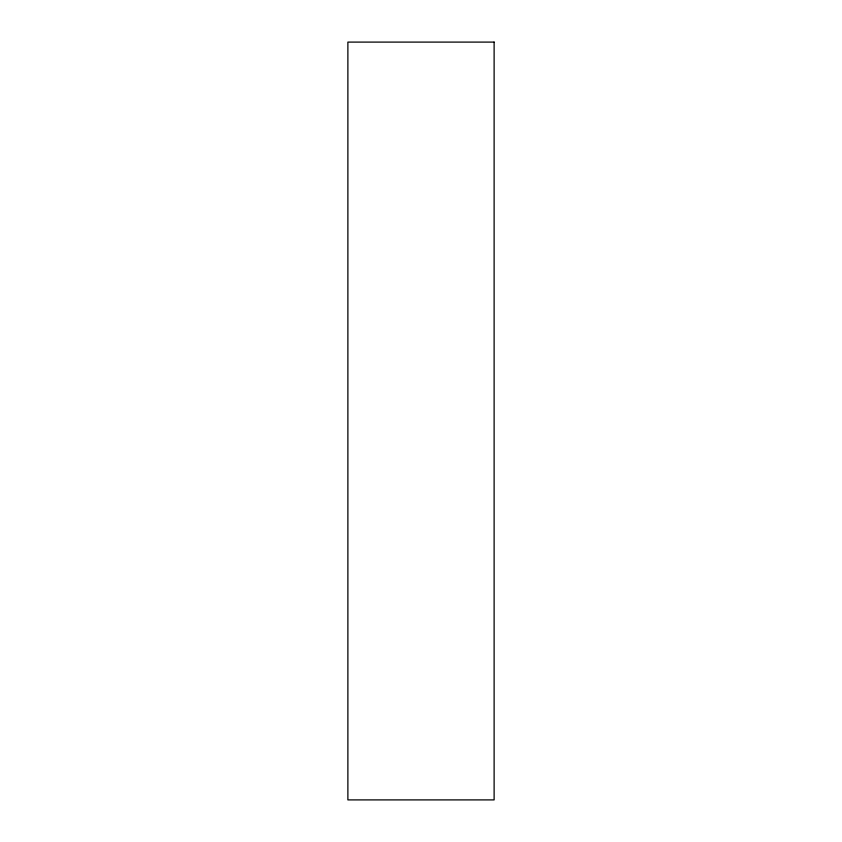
<?xml version="1.0" encoding="UTF-8"?>
<svg xmlns="http://www.w3.org/2000/svg" width="842" height="842" viewBox="0 0 842 842"><rect width="100%" height="100%" fill="white"/><g stroke="black" fill="none" stroke-linecap="round" stroke-linejoin="round"><path stroke-width="1.26" d="M494.117 42.1L347.883 42.1L347.883 799.9L494.117 799.9L494.117 42.1"/></g></svg>
